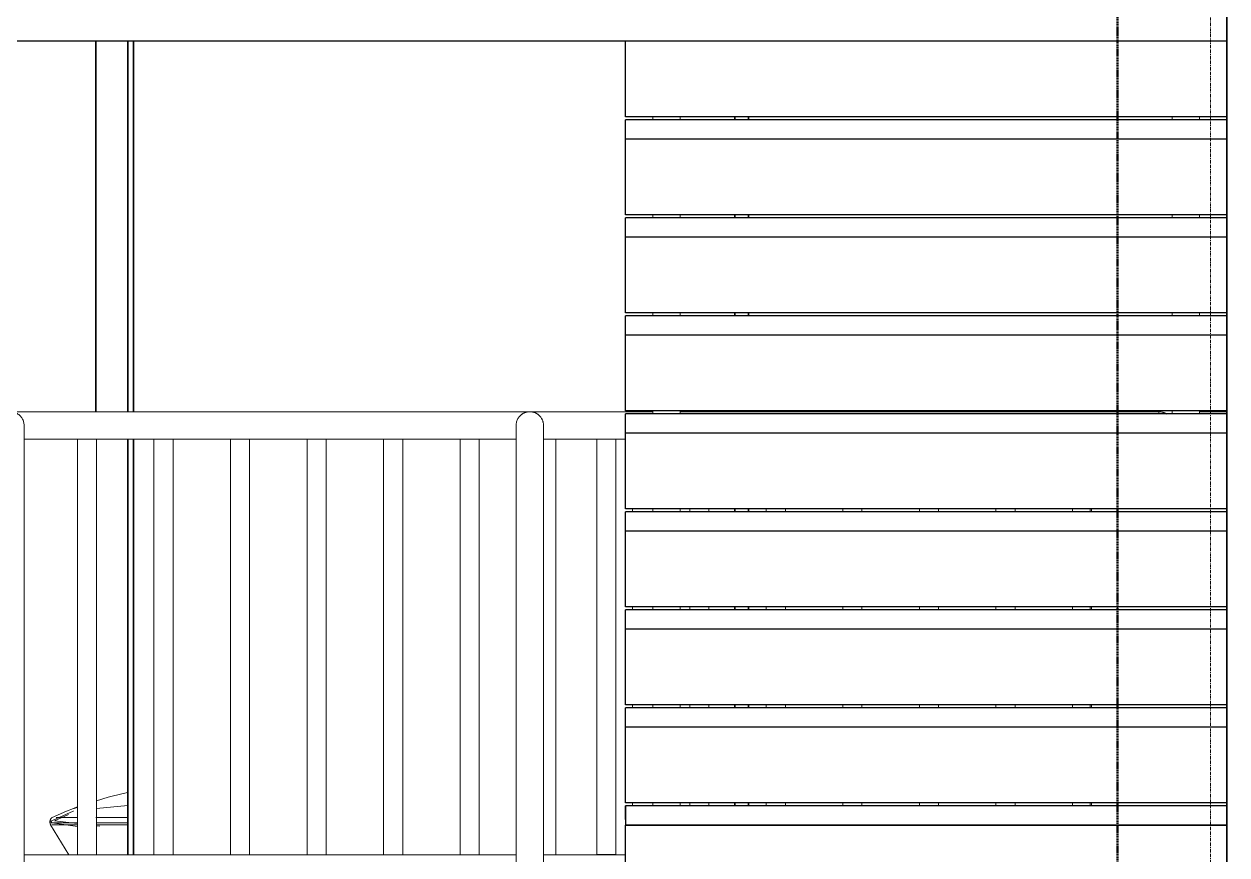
# Model space of a CAD drawing. Header units: millimetres. Extents: x -187664 to 435448, y -313239 to 299894.
# Drawn here: x 6249 to 8449, y -303075 to -301555 of the extents above; entities that cross this region are included whole.
import ezdxf

# ---------------------------------------------------------------- set-up
doc = ezdxf.new("R2010")
doc.units = ezdxf.units.MM
doc.linetypes.add('DPA_Grid _ Level 100', pattern=[10, 5.5, -1.6, 1.3, -1.6])
doc.linetypes.add('DPA_Hidden 50', pattern=[3, 2, -1])
for name, color, linetype, lineweight in [('A-DETL-GENF', 7, 'Continuous', 35), ('A-FLOR-HRAL', 7, 'Continuous', 25), ('A-GLAZ-CURT', 7, 'Continuous', 9), ('E-LITE-EQPM', 7, 'Continuous', 35), ('I-WALL-E', 7, 'Continuous', 35), ('S-GRID', 7, 'Continuous', 0), ('S-STRS-E', 7, 'Continuous', 25), ('WALL-E', 7, 'Continuous', 35)]:
    doc.layers.add(name, color=color, linetype=linetype, lineweight=lineweight)

# ---------------------------------------------------------------- blocks, each defined once
blk = doc.blocks.new('ACM_L12 - LED Pole Luminaire with UV1 - T35 1xGRN90_830 S 2-11677483-2140-01 ENTRANCE 1 ELEVATION 2')
at = {"layer": 'E-LITE-EQPM', "color": 7, "lineweight": 20}
for p, q in [((-18332.4, 108070.3), (-18374.1, 108050.8)), ((-18340.7, 108064.1), (-18366.6, 108052.1)), ((-18331.6, 108070.3), (-18332.4, 108070.3)), ((-18232, 108080.4), (-18289.5, 108074.6)), ((-18373.4, 108045.3), (-18340.3, 107990.4)), ((-18371.6, 108050.9), (-18371.8, 108049.4)), ((-18325.2, 108045.3), (-18371.4, 108045.3)), ((-18370.8, 108048.4), (-18324.4, 108042.1)), ((-18366.6, 108052.1), (-18324.4, 108047.2)), ((-18363.1, 108058.7), (-18325.4, 108058.7)), ((-18290.5, 108058.7), (-18232.2, 108058.7)), ((-18232, 108045.3), (-18290.4, 108045.3)), ((-18289.5, 108043.2), (-18283.7, 108042.5)), ((-18310.2, 107940.4), (-18286, 107900.4))]:
    blk.add_line(p, q, dxfattribs=at)
at = {"layer": 'E-LITE-EQPM', "color": 7, "lineweight": 20, "flags": 128}
for points in [[(-18289.5, 108089.1), (-18268, 108095.5), (-18240.6, 108102.4), (-18232, 108104.2)], [(-18370.4, 108058.7), (-18344.5, 108069.7), (-18331.6, 108074.7)], [(-18373.4, 108045.3), (-18373.6, 108045.6), (-18373.8, 108046), (-18374, 108046.4), (-18374.1, 108046.8), (-18374.2, 108047.2), (-18374.4, 108047.6), (-18374.5, 108048), (-18374.5, 108048.4), (-18374.6, 108048.8), (-18374.6, 108049.2), (-18374.7, 108049.7), (-18374.7, 108050.1), (-18374.7, 108050.5), (-18374.7, 108050.9), (-18374.6, 108051.3), (-18374.6, 108051.7), (-18374.5, 108052.2), (-18374.4, 108052.6), (-18374.3, 108053), (-18374.2, 108053.4), (-18374.1, 108053.8), (-18373.9, 108054.2), (-18373.8, 108054.5), (-18373.6, 108054.9), (-18373.4, 108055.3), (-18373.2, 108055.7), (-18373, 108056), (-18372.7, 108056.4), (-18372.5, 108056.7), (-18372.2, 108057), (-18371.9, 108057.3), (-18371.6, 108057.6), (-18371.3, 108057.9), (-18371, 108058.2), (-18370.7, 108058.5), (-18370.4, 108058.7)], [(-18373.7, 108048.9), (-18373.7, 108048.9), (-18373.8, 108048.9), (-18373.8, 108048.9), (-18373.9, 108048.9), (-18373.9, 108048.9), (-18373.9, 108048.9), (-18374, 108048.9), (-18374, 108048.9), (-18374.1, 108048.9), (-18374.1, 108049), (-18374.1, 108049), (-18374.2, 108049), (-18374.2, 108049), (-18374.2, 108049), (-18374.3, 108049.1), (-18374.3, 108049.1), (-18374.3, 108049.1), (-18374.4, 108049.1), (-18374.4, 108049.2), (-18374.4, 108049.2), (-18374.5, 108049.2), (-18374.5, 108049.2), (-18374.5, 108049.3), (-18374.5, 108049.3), (-18374.5, 108049.3), (-18374.6, 108049.4), (-18374.6, 108049.4), (-18374.6, 108049.4), (-18374.6, 108049.5), (-18374.6, 108049.5), (-18374.7, 108049.6), (-18374.7, 108049.6), (-18374.7, 108049.6), (-18374.7, 108049.7), (-18374.7, 108049.7), (-18374.7, 108049.7), (-18374.7, 108049.8), (-18374.7, 108049.8), (-18374.7, 108049.9), (-18374.7, 108049.9), (-18374.7, 108049.9), (-18374.7, 108050), (-18374.7, 108050), (-18374.7, 108050.1), (-18374.7, 108050.1), (-18374.7, 108050.1), (-18374.7, 108050.2), (-18374.6, 108050.2), (-18374.6, 108050.3), (-18374.6, 108050.3), (-18374.6, 108050.3), (-18374.6, 108050.4), (-18374.6, 108050.4), (-18374.5, 108050.4), (-18374.5, 108050.5), (-18374.5, 108050.5), (-18374.5, 108050.5), (-18374.4, 108050.6), (-18374.4, 108050.6), (-18374.4, 108050.6), (-18374.4, 108050.6), (-18374.3, 108050.7), (-18374.3, 108050.7), (-18374.3, 108050.7), (-18374.2, 108050.7), (-18374.2, 108050.8), (-18374.2, 108050.8), (-18374.1, 108050.8)], [(-18372.4, 108048.9), (-18373.3, 108048.9), (-18373.7, 108048.9), (-18373.7, 108048.9)], [(-18373.7, 108048.9), (-18373.5, 108048.9), (-18372.7, 108048.9), (-18371.4, 108048.9), (-18369.6, 108048.9), (-18367.3, 108048.9), (-18364.6, 108048.9), (-18361.3, 108048.9), (-18357.5, 108048.9), (-18353.3, 108048.9), (-18348.5, 108048.9), (-18343.3, 108048.9), (-18337.7, 108048.9), (-18331.5, 108048.9), (-18325, 108048.9)], [(-18370.8, 108048.4), (-18370.8, 108048.4), (-18370.8, 108048.4), (-18370.9, 108048.4), (-18370.9, 108048.4), (-18371, 108048.4), (-18371, 108048.4), (-18371, 108048.4), (-18371.1, 108048.4), (-18371.1, 108048.4), (-18371.2, 108048.4), (-18371.2, 108048.5), (-18371.2, 108048.5), (-18371.3, 108048.5), (-18371.3, 108048.5), (-18371.3, 108048.5), (-18371.4, 108048.6), (-18371.4, 108048.6), (-18371.4, 108048.6), (-18371.5, 108048.6), (-18371.5, 108048.7), (-18371.5, 108048.7), (-18371.5, 108048.7), (-18371.6, 108048.8), (-18371.6, 108048.8), (-18371.6, 108048.8), (-18371.6, 108048.9), (-18371.7, 108048.9), (-18371.7, 108048.9), (-18371.7, 108049), (-18371.7, 108049), (-18371.7, 108049), (-18371.7, 108049.1), (-18371.7, 108049.1), (-18371.8, 108049.2), (-18371.8, 108049.2), (-18371.8, 108049.2), (-18371.8, 108049.3), (-18371.8, 108049.3), (-18371.8, 108049.4), (-18371.8, 108049.4)], [(-18369.5, 108048.4), (-18370.4, 108048.4), (-18370.7, 108048.4), (-18370.8, 108048.4)], [(-18370.8, 108048.4), (-18370.5, 108048.4), (-18369.7, 108048.4), (-18368.5, 108048.4), (-18366.7, 108048.4), (-18364.5, 108048.4), (-18361.7, 108048.4), (-18358.5, 108048.4), (-18354.7, 108048.4), (-18350.5, 108048.4), (-18345.8, 108048.4), (-18340.7, 108048.4), (-18335, 108048.4), (-18329, 108048.4), (-18324.4, 108048.4)], [(-18289.5, 108048.9), (-18285.9, 108048.9), (-18277, 108048.9), (-18267.6, 108048.9), (-18258, 108048.9), (-18248, 108048.9), (-18237.7, 108048.9), (-18232, 108048.9)], [(-18289.5, 108048.4), (-18283.8, 108048.4), (-18274.9, 108048.4), (-18265.7, 108048.4), (-18256.1, 108048.4), (-18246.2, 108048.4), (-18236, 108048.4), (-18232, 108048.4)], [(-18281.6, 108044.5), (-18281.6, 108044.5), (-18281.7, 108044.5), (-18281.7, 108044.5)]]:
    blk.add_lwpolyline(points, dxfattribs=at)
at = {"layer": 'E-LITE-EQPM', "color": 7, "lineweight": 20}
for points, knots in [([(-18330.9, 108075), (-18331.1, 108074.9), (-18331.3, 108074.8), (-18331.7, 108074.7), (-18331.7, 108074.7), (-18331.4, 108074.8), (-18331.1, 108074.9), (-18330.8, 108075), (-18330.4, 108075.2), (-18329.9, 108075.4), (-18329.5, 108075.5), (-18329.1, 108075.7), (-18328.5, 108075.9), (-18327.7, 108076.2), (-18327.1, 108076.4), (-18326.6, 108076.6)], [0.3333333, 0.3333333, 0.3333333, 0.3333333, 0.3888889, 0.4444444, 0.5555556, 0.6111111, 0.6388889, 0.6666667, 0.75, 0.7708333, 0.7916667, 0.8333333, 0.875, 0.9166667, 1, 1, 1, 1]), ([(-18326.6, 108076.6), (-18327.2, 108076.4), (-18328, 108076.1), (-18329, 108075.7), (-18329.4, 108075.5), (-18329.7, 108075.5), (-18329.8, 108075.4)], [0, 0, 0, 0, 0.1111111, 0.1666667, 0.1944444, 0.2222222, 0.2222222, 0.2222222, 0.2222222]), ([(-18325, 108077.2), (-18325.1, 108077.2), (-18325.6, 108077), (-18326.2, 108076.7), (-18326.6, 108076.6)], [0.8888889, 0.8888889, 0.8888889, 0.8888889, 0.9166667, 1, 1, 1, 1])]:
    blk.add_open_spline(points, degree=3, knots=knots, dxfattribs=at)
blk.add_open_spline([(-18326.6, 108076.6), (-18326.1, 108076.8), (-18325.5, 108077), (-18325, 108077.2)], degree=3, dxfattribs=at)
blk = doc.blocks.new('ACM_L12 - LED Pole Luminaire with UV1 - T35 1xGRN90_830 S 2-V448-2140-01 ENTRANCE 1 ELEVATION 2')
at = {"layer": 'E-LITE-EQPM', "color": 7, "lineweight": 20}
for p, q in [((-18373.4, 108045.3), (-18340.3, 107990.4)), ((-18371.4, 108045.3), (-18371.4, 108045.3)), ((-18363.1, 108058.7), (-18363.1, 108058.7)), ((-18310.2, 107940.4), (-18290.8, 107908.3))]:
    blk.add_line(p, q, dxfattribs=at)
at = {"layer": 'E-LITE-EQPM', "color": 7, "lineweight": 20, "flags": 128}
for points in [[(-18370.4, 108058.7), (-18344.5, 108069.7), (-18331.6, 108074.7)], [(-18373.6, 108045.6), (-18373.8, 108046), (-18374, 108046.4), (-18374.1, 108046.8), (-18374.2, 108047.2), (-18374.4, 108047.6), (-18374.5, 108048), (-18374.5, 108048.4), (-18374.6, 108048.8), (-18374.6, 108049.2), (-18374.7, 108049.7), (-18374.7, 108050.1), (-18374.7, 108050.5), (-18374.7, 108050.9), (-18374.6, 108051.3), (-18374.6, 108051.7), (-18374.5, 108052.2), (-18374.5, 108052.2)], [(-18374.1, 108049), (-18374.2, 108049), (-18374.2, 108049), (-18374.2, 108049), (-18374.3, 108049.1), (-18374.3, 108049.1), (-18374.3, 108049.1), (-18374.4, 108049.1), (-18374.4, 108049.2), (-18374.4, 108049.2), (-18374.5, 108049.2), (-18374.5, 108049.2), (-18374.5, 108049.3), (-18374.5, 108049.3), (-18374.5, 108049.3), (-18374.6, 108049.4), (-18374.6, 108049.4), (-18374.6, 108049.4), (-18374.6, 108049.5), (-18374.6, 108049.5), (-18374.7, 108049.6), (-18374.7, 108049.6), (-18374.7, 108049.6), (-18374.7, 108049.7), (-18374.7, 108049.7), (-18374.7, 108049.7), (-18374.7, 108049.8), (-18374.7, 108049.8), (-18374.7, 108049.9), (-18374.7, 108049.9), (-18374.7, 108049.9), (-18374.7, 108050), (-18374.7, 108050), (-18374.7, 108050.1), (-18374.7, 108050.1), (-18374.7, 108050.1), (-18374.7, 108050.2), (-18374.6, 108050.2), (-18374.6, 108050.3), (-18374.6, 108050.3), (-18374.6, 108050.3), (-18374.6, 108050.4), (-18374.6, 108050.4), (-18374.5, 108050.4), (-18374.5, 108050.5), (-18374.5, 108050.5), (-18374.5, 108050.5), (-18374.4, 108050.6), (-18374.4, 108050.6), (-18374.4, 108050.6)], [(-18374.4, 108052.6), (-18374.3, 108053), (-18374.2, 108053.4), (-18374.1, 108053.8), (-18373.9, 108054.2), (-18373.8, 108054.5), (-18373.6, 108054.9), (-18373.4, 108055.3), (-18373.2, 108055.7), (-18373, 108056), (-18372.7, 108056.4)]]:
    blk.add_lwpolyline(points, dxfattribs=at)
at = {"layer": 'E-LITE-EQPM', "color": 7, "lineweight": 20}
for points, knots in [([(-18330.9, 108075), (-18331.1, 108074.9), (-18331.3, 108074.8), (-18331.7, 108074.7), (-18331.7, 108074.7), (-18331.4, 108074.8), (-18331.1, 108074.9), (-18331, 108075), (-18330.9, 108075)], [0.3333333, 0.3333333, 0.3333333, 0.3333333, 0.3888889, 0.4444444, 0.5555556, 0.6111111, 0.6388889, 0.6666667, 0.6666667, 0.6666667, 0.6666667]), ([(-18329.9, 108075.4), (-18329.8, 108075.4), (-18329.5, 108075.5), (-18329.1, 108075.7), (-18328.5, 108075.9), (-18327.7, 108076.2), (-18327.1, 108076.4), (-18326.6, 108076.6)], [0.7708333, 0.7708333, 0.7708333, 0.7708333, 0.7916667, 0.8333333, 0.875, 0.9166667, 1, 1, 1, 1]), ([(-18326.6, 108076.6), (-18327.2, 108076.4), (-18328, 108076.1), (-18329, 108075.7), (-18329.4, 108075.5), (-18329.7, 108075.5), (-18329.8, 108075.4)], [0, 0, 0, 0, 0.1111111, 0.1666667, 0.1944444, 0.2222222, 0.2222222, 0.2222222, 0.2222222]), ([(-18325, 108077.2), (-18325.1, 108077.2), (-18325.6, 108077), (-18326.2, 108076.7), (-18326.6, 108076.6)], [0.8888889, 0.8888889, 0.8888889, 0.8888889, 0.9166667, 1, 1, 1, 1])]:
    blk.add_open_spline(points, degree=3, knots=knots, dxfattribs=at)
blk.add_open_spline([(-18326.6, 108076.6), (-18326.1, 108076.8), (-18325.5, 108077), (-18325, 108077.2)], degree=3, dxfattribs=at)
blk = doc.blocks.new('PPL-C-AECM-1-PP19-EE-M3-0001_rvt-2-2140-01 ENTRANCE 1 ELEVATION 2')
at = {"layer": 'E-LITE-EQPM', "color": 7, "lineweight": 20}
for name in ['ACM_L12 - LED Pole Luminaire with UV1 - T35 1xGRN90_830 S 2-11677483-2140-01 ENTRANCE 1 ELEVATION 2', 'ACM_L12 - LED Pole Luminaire with UV1 - T35 1xGRN90_830 S 2-V448-2140-01 ENTRANCE 1 ELEVATION 2']:
    blk.add_blockref(name, (0, 0), dxfattribs=at)
blk = doc.blocks.new('PPL-C-AECM-1-PP19-EE-M3-0001_rvt-3-2140-01 ENTRANCE 1 ELEVATION 2')
at = {"layer": 'E-LITE-EQPM', "color": 7, "lineweight": 20}
for name in ['ACM_L12 - LED Pole Luminaire with UV1 - T35 1xGRN90_830 S 2-11677483-2140-01 ENTRANCE 1 ELEVATION 2', 'ACM_L12 - LED Pole Luminaire with UV1 - T35 1xGRN90_830 S 2-V448-2140-01 ENTRANCE 1 ELEVATION 2']:
    blk.add_blockref(name, (0, 0), dxfattribs=at)
blk = doc.blocks.new('DPA_CP_Entrance Louver Grill Vertical Z - Louver Grill Vertical Z-V439-2140-01 ENTRANCE 1 ELEVATION 2')
at = {"layer": 'A-GLAZ-CURT', "color": 7}
for p, q in [((-16222, 113945.1), (-16222, 105550)), ((-16222, 113945.1), (-16222, 105550)), ((-16222, 105550), (-16222, 113945.1)), ((-16222, 105550), (-16222, 113945.1))]:
    blk.add_line(p, q, dxfattribs=at)
blk = doc.blocks.new('Railing - 35mm-V465-2140-01 ENTRANCE 1 ELEVATION 2')
at = {"layer": 'A-FLOR-HRAL', "color": 7, "lineweight": 9}
for p, q in [((-17374.5, 111975.7), (-17374.5, 111215.7)), ((-17357, 111975.7), (-17374.5, 111975.7)), ((-17339.5, 111975.7), (-17357, 111975.7)), ((-17339.5, 111215.7), (-17339.5, 111975.7)), ((-17374.5, 111215.7), (-17357, 111215.7)), ((-17357, 111215.7), (-17339.5, 111215.7))]:
    blk.add_line(p, q, dxfattribs=at)
blk = doc.blocks.new('Railing - Post_50mm-V467-2140-01 ENTRANCE 1 ELEVATION 2')
at = {"layer": 'A-FLOR-HRAL', "color": 7, "lineweight": 9}
for p, q in [((-17272, 112027.3), (-17272, 112021.5)), ((-17222, 112021.5), (-17222, 112027.3)), ((-17272, 111848.1), (-17272, 111842.4)), ((-17222, 111842.4), (-17222, 111848.1)), ((-17272, 111668.9), (-17272, 111663.2)), ((-17222, 111663.2), (-17222, 111668.9)), ((-17272, 111489.7), (-17272, 111484)), ((-17222, 111484), (-17222, 111489.7)), ((-17272, 111310.6), (-17272, 111304.8)), ((-17222, 111304.8), (-17222, 111310.6)), ((-17272, 111131.4), (-17272, 111125.7)), ((-17272, 111125.7), (-17222, 111125.7)), ((-17222, 111125.7), (-17272, 111125.7)), ((-17222, 111125.7), (-17222, 111131.4))]:
    blk.add_line(p, q, dxfattribs=at)
blk = doc.blocks.new('Railing - Post_50mm-V468-2140-01 ENTRANCE 1 ELEVATION 2')
at = {"layer": 'A-FLOR-HRAL', "color": 7, "lineweight": 9}
for p, q in [((-17272, 111848.1), (-17272, 111842.4)), ((-17222, 111842.4), (-17222, 111848.1)), ((-17272, 111668.9), (-17272, 111663.2)), ((-17222, 111663.2), (-17222, 111668.9)), ((-17272, 111489.7), (-17272, 111484)), ((-17222, 111484), (-17222, 111489.7)), ((-17272, 111310.6), (-17272, 111304.8)), ((-17222, 111304.8), (-17222, 111310.6)), ((-17272, 111131.4), (-17272, 111125.7)), ((-17247, 111125.7), (-17247, 111125.7)), ((-17247, 111125.7), (-17247, 111125.7)), ((-17222, 111125.7), (-17222, 111131.4))]:
    blk.add_line(p, q, dxfattribs=at)
blk = doc.blocks.new('Railing - Post_50mm-V469-2140-01 ENTRANCE 1 ELEVATION 2')
at = {"layer": 'A-FLOR-HRAL', "color": 7, "lineweight": 9}
for p, q in [((-17522, 112000.7), (-17522, 111125.7)), ((-17472, 111125.7), (-17472, 112000.7))]:
    blk.add_line(p, q, dxfattribs=at)
blk = doc.blocks.new('Railing - Railing-8634568-2140-01 ENTRANCE 1 ELEVATION 2')
at = {"layer": 'A-FLOR-HRAL', "color": 7, "lineweight": 9}
for p, q in [((-17272, 109339.6), (-17272, 109333.9)), ((-17222, 109333.9), (-17222, 109339.6)), ((-17272, 109160.4), (-17272, 109154.7)), ((-17222, 109154.7), (-17222, 109160.4)), ((-17272, 108981.2), (-17272, 108975.5)), ((-17222, 108975.5), (-17222, 108981.2)), ((-17272, 108802.1), (-17272, 108796.3)), ((-17222, 108796.3), (-17222, 108802.1)), ((-17272, 108622.9), (-17272, 108617.1)), ((-17222, 108617.1), (-17222, 108622.9)), ((-17272, 108443.7), (-17272, 108438)), ((-17222, 108438), (-17222, 108443.7)), ((-17272, 108264.5), (-17272, 108258.8)), ((-17222, 108258.8), (-17222, 108264.5)), ((-17272, 108085.4), (-17272, 108079.6)), ((-17222, 108079.6), (-17222, 108085.4)), ((-17322, 107990.4), (-17472, 107990.4))]:
    blk.add_line(p, q, dxfattribs=at)
at = {"color": 7}
for name in ['Railing - Post_50mm-V467-2140-01 ENTRANCE 1 ELEVATION 2', 'Railing - Post_50mm-V469-2140-01 ENTRANCE 1 ELEVATION 2', 'Railing - 35mm-V465-2140-01 ENTRANCE 1 ELEVATION 2', 'Railing - Post_50mm-V468-2140-01 ENTRANCE 1 ELEVATION 2']:
    blk.add_blockref(name, (0, -3225.2), dxfattribs=at)
blk = doc.blocks.new('Top Rail Type - Top Rail_Internal_-8634572-2140-01 ENTRANCE 1 ELEVATION 2')
at = {"layer": 'A-FLOR-HRAL', "color": 7, "lineweight": 9}
for p, q in [((-17272, 109339.6), (-17272, 109333.9)), ((-17222, 109333.9), (-17222, 109339.6)), ((-17272, 109160.4), (-17272, 109154.7)), ((-17222, 109154.7), (-17222, 109160.4)), ((-17272, 108981.2), (-17272, 108975.5)), ((-17222, 108975.5), (-17222, 108981.2)), ((-17272, 108800.4), (-17497, 108800.4)), ((-17272, 108802.1), (-17272, 108796.3)), ((-17222, 108796.3), (-17222, 108802.1)), ((-17522, 108775.4), (-17522, 107345.9)), ((-17472, 107345.9), (-17472, 108775.4)), ((-17472, 108750.4), (-17322, 108750.4))]:
    blk.add_line(p, q, dxfattribs=at)
for points, knots in [([(-17472, 108775.4), (-17472, 108777.6), (-17472.6, 108782), (-17475.1, 108788.1), (-17479.1, 108793.3), (-17484.4, 108797.3), (-17490.5, 108799.9), (-17499.2, 108801), (-17507.9, 108798.7), (-17514.9, 108793.3), (-17518.9, 108788.1), (-17521.4, 108782), (-17522, 108777.6), (-17522, 108775.4)], [0, 0, 0, 0, 0.083333, 0.166667, 0.25, 0.333333, 0.416667, 0.5, 0.666667, 0.75, 0.833333, 0.916667, 1, 1, 1, 1]), ([(-17522, 108775.4), (-17522, 108777.6), (-17521.6, 108780.9), (-17520.2, 108785), (-17518.7, 108788), (-17517.2, 108790.2), (-17515.8, 108791.9), (-17514.3, 108793.5), (-17512.7, 108795), (-17510.9, 108796.2), (-17509.5, 108797.1), (-17508.1, 108797.9), (-17506.6, 108798.5), (-17505.1, 108799.1), (-17503.5, 108799.6), (-17501.9, 108800), (-17500.3, 108800.2), (-17498.7, 108800.4), (-17497, 108800.5), (-17495.4, 108800.4), (-17493.8, 108800.2), (-17492.1, 108800), (-17490.5, 108799.6), (-17489, 108799.1), (-17487.4, 108798.5), (-17486, 108797.9), (-17484.5, 108797.1), (-17483.1, 108796.2), (-17481.3, 108795), (-17479.7, 108793.5), (-17478.2, 108791.9), (-17476.8, 108790.2), (-17475.3, 108788), (-17473.9, 108785), (-17472.5, 108780.9), (-17472, 108777.6), (-17472, 108775.4)], [-1, -1, -1, -1, -0.916667, -0.875, -0.833333, -0.791667, -0.770833, -0.75, -0.708333, -0.6875, -0.666667, -0.645833, -0.625, -0.604167, -0.583333, -0.5625, -0.541667, -0.520833, -0.5, -0.479167, -0.458333, -0.4375, -0.416667, -0.395833, -0.375, -0.354167, -0.333333, -0.3125, -0.291667, -0.25, -0.229167, -0.208333, -0.166667, -0.125, -0.083333, 0, 0, 0, 0])]:
    blk.add_open_spline(points, degree=3, knots=knots, dxfattribs=at)
blk = doc.blocks.new('Railing - Half Circle_25mm-14342084-2140-01 ENTRANCE 1 ELEVATION 2')
at = {"layer": 'A-FLOR-HRAL', "color": 7, "lineweight": 9}
for p, q in [((-16346.4, 108797.2), (-16346.4, 108799.2)), ((-16346.4, 108799.2), (-16346.4, 108797.2))]:
    blk.add_line(p, q, dxfattribs=at)
at = {"layer": 'A-FLOR-HRAL', "color": 7, "lineweight": 9, "flags": 128}
blk.add_lwpolyline([(-16346.4, 108800.4), (-16345.4, 108800.4), (-16344.4, 108800.4), (-16343.4, 108800.3), (-16342.4, 108800.1), (-16341.4, 108799.9), (-16340.5, 108799.7), (-16339.5, 108799.5), (-16338.5, 108799.2), (-16337.6, 108798.8), (-16336.7, 108798.5), (-16335.7, 108798.1), (-16334.8, 108797.6), (-16334, 108797.1), (-16333.1, 108796.6), (-16332.3, 108796.1)], dxfattribs=at)
blk = doc.blocks.new('Railing - 35mm-V534-2140-01 ENTRANCE 1 ELEVATION 2')
at = {"layer": 'A-FLOR-HRAL', "color": 7, "lineweight": 9}
for p, q in [((-16504.5, 108617.1), (-16504.5, 108622.9)), ((-16469.5, 108622.9), (-16469.5, 108617.1)), ((-16504.5, 108438), (-16504.5, 108443.7)), ((-16469.5, 108443.7), (-16469.5, 108438)), ((-16504.5, 108258.8), (-16504.5, 108264.5)), ((-16469.5, 108264.5), (-16469.5, 108258.8)), ((-16504.5, 108079.6), (-16504.5, 108085.4)), ((-16469.5, 108085.4), (-16469.5, 108079.6))]:
    blk.add_line(p, q, dxfattribs=at)
blk = doc.blocks.new('Railing - 35mm-V535-2140-01 ENTRANCE 1 ELEVATION 2')
at = {"layer": 'A-FLOR-HRAL', "color": 7, "lineweight": 9}
for p, q in [((-17309.5, 108622.9), (-17309.5, 108617.1)), ((-17309.5, 108443.7), (-17309.5, 108438)), ((-17309.5, 108264.5), (-17309.5, 108258.8)), ((-17309.5, 108085.4), (-17309.5, 108079.6))]:
    blk.add_line(p, q, dxfattribs=at)
blk = doc.blocks.new('Railing - 35mm-V536-2140-01 ENTRANCE 1 ELEVATION 2')
at = {"layer": 'A-FLOR-HRAL', "color": 7, "lineweight": 9}
blk.add_line((-17449.5, 108750.4), (-17449.5, 107990.4), dxfattribs=at)
blk = doc.blocks.new('Railing - 35mm-V537-2140-01 ENTRANCE 1 ELEVATION 2')
at = {"layer": 'A-FLOR-HRAL', "color": 7, "lineweight": 9}
for p, q in [((-17624.5, 107990.4), (-17624.5, 108750.4)), ((-17624.5, 108750.4), (-17607, 108750.4)), ((-17607, 108750.4), (-17589.5, 108750.4)), ((-17589.5, 108750.4), (-17589.5, 107990.4)), ((-17607, 107990.4), (-17624.5, 107990.4)), ((-17589.5, 107990.4), (-17607, 107990.4))]:
    blk.add_line(p, q, dxfattribs=at)
blk = doc.blocks.new('Railing - Post_50mm-V540-2140-01 ENTRANCE 1 ELEVATION 2')
at = {"layer": 'A-FLOR-HRAL', "color": 7, "lineweight": 9}
for p, q in [((-16472, 108617.1), (-16472, 108622.9)), ((-16422, 108622.9), (-16422, 108617.1)), ((-16472, 108438), (-16472, 108443.7)), ((-16422, 108443.7), (-16422, 108438)), ((-16472, 108258.8), (-16472, 108264.5)), ((-16422, 108264.5), (-16422, 108258.8)), ((-16472, 108079.6), (-16472, 108085.4)), ((-16422, 108085.4), (-16422, 108079.6)), ((-16472, 107900.4), (-16472, 107906.2)), ((-16447, 107900.4), (-16447, 107900.4)), ((-16447, 107900.4), (-16447, 107900.4)), ((-16422, 107906.2), (-16422, 107900.4))]:
    blk.add_line(p, q, dxfattribs=at)
blk = doc.blocks.new('Railing - Railing-14945432-2140-01 ENTRANCE 1 ELEVATION 2')
at = {"layer": 'A-FLOR-HRAL', "color": 7, "lineweight": 9}
blk.add_line((-17522, 107990.4), (-18422, 107990.4), dxfattribs=at)
at = {"color": 7}
for name, p in [('Railing - 35mm-V537-2140-01 ENTRANCE 1 ELEVATION 2', (-700, 0)), ('Railing - 35mm-V537-2140-01 ENTRANCE 1 ELEVATION 2', (-560, 0)), ('Railing - 35mm-V537-2140-01 ENTRANCE 1 ELEVATION 2', (-420, 0)), ('Railing - 35mm-V537-2140-01 ENTRANCE 1 ELEVATION 2', (-280, 0)), ('Railing - 35mm-V537-2140-01 ENTRANCE 1 ELEVATION 2', (-140, 0)), ('Railing - 35mm-V537-2140-01 ENTRANCE 1 ELEVATION 2', (0, 0)), ('Railing - 35mm-V536-2140-01 ENTRANCE 1 ELEVATION 2', (0, 0)), ('Railing - 35mm-V535-2140-01 ENTRANCE 1 ELEVATION 2', (0, 0)), ('Railing - 35mm-V534-2140-01 ENTRANCE 1 ELEVATION 2', (-700, 0)), ('Railing - 35mm-V534-2140-01 ENTRANCE 1 ELEVATION 2', (-560, 0)), ('Railing - 35mm-V534-2140-01 ENTRANCE 1 ELEVATION 2', (-420, 0)), ('Railing - 35mm-V534-2140-01 ENTRANCE 1 ELEVATION 2', (-280, 0)), ('Railing - 35mm-V534-2140-01 ENTRANCE 1 ELEVATION 2', (-140, 0)), ('Railing - 35mm-V534-2140-01 ENTRANCE 1 ELEVATION 2', (0, 0)), ('Railing - Post_50mm-V540-2140-01 ENTRANCE 1 ELEVATION 2', (0, 0))]:
    blk.add_blockref(name, p, dxfattribs=at)
blk = doc.blocks.new('Top Rail Type - Half Circle_25mm-V541-2140-01 ENTRANCE 1 ELEVATION 2')
at = {"layer": 'A-FLOR-HRAL', "color": 7, "lineweight": 9}
for p, q in [((-16346.4, 108797.2), (-16346.4, 108799.2)), ((-16346.4, 108799.2), (-16346.4, 108797.2))]:
    blk.add_line(p, q, dxfattribs=at)
at = {"layer": 'A-FLOR-HRAL', "color": 7, "lineweight": 9, "flags": 128}
blk.add_lwpolyline([(-16346.4, 108800.4), (-16345.4, 108800.4), (-16344.4, 108800.4), (-16343.4, 108800.3), (-16342.4, 108800.1), (-16341.4, 108799.9), (-16340.5, 108799.7), (-16339.5, 108799.5), (-16338.5, 108799.2), (-16337.6, 108798.8), (-16336.7, 108798.5), (-16335.7, 108798.1), (-16334.8, 108797.6), (-16334, 108797.1), (-16333.1, 108796.6), (-16332.3, 108796.1)], dxfattribs=at)
blk = doc.blocks.new('Top Rail Type - Top Rail_Internal_-14945436-2140-01 ENTRANCE 1 ELEVATION 2')
at = {"layer": 'A-FLOR-HRAL', "color": 7, "lineweight": 9}
for p, q in [((-17497, 108800.4), (-18447, 108800.4)), ((-16422, 108800.4), (-17222, 108800.4)), ((-16346.4, 108800.4), (-16422, 108800.4)), ((-16346.4, 108800.4), (-16346.4, 108797.1)), ((-16346.4, 108797.1), (-16346.4, 108799.6)), ((-18422, 107345.9), (-18422, 108775.4)), ((-18422, 108750.4), (-17522, 108750.4))]:
    blk.add_line(p, q, dxfattribs=at)
blk.add_open_spline([(-18422, 108775.4), (-18422, 108777.6), (-18422.6, 108782), (-18425.1, 108788.1), (-18429.1, 108793.3), (-18434.4, 108797.3), (-18440.5, 108799.9), (-18449.2, 108801), (-18457.9, 108798.7), (-18464.9, 108793.3), (-18468.9, 108788.1), (-18471.4, 108782), (-18472, 108777.6), (-18472, 108775.4)], degree=3, knots=[0, 0, 0, 0, 0.083333, 0.166667, 0.25, 0.333333, 0.416667, 0.5, 0.666667, 0.75, 0.833333, 0.916667, 1, 1, 1, 1], dxfattribs=at)
blk = doc.blocks.new('Railing - RL13_Baluster Post _Start_-13242410-2140-01 ENTRANCE 1 ELEVATION 2')
at = {"layer": 'A-FLOR-HRAL', "color": 7, "lineweight": 9}
blk.add_line((-16266.3, 105575.2), (-16222, 105575.2), dxfattribs=at)
at = {"layer": 'A-FLOR-HRAL', "color": 7, "lineweight": 9, "flags": 128}
blk.add_lwpolyline([(-16266.3, 105575.2), (-16267.6, 105575.2), (-16268.8, 105575.2), (-16270, 105575.2), (-16271.3, 105575.2)], dxfattribs=at)
blk = doc.blocks.new('Railing - Railing-14945909-2140-01 ENTRANCE 1 ELEVATION 2')
at = {"color": 7}
blk.add_blockref('Railing - RL13_Baluster Post _Start_-13242410-2140-01 ENTRANCE 1 ELEVATION 2', (0, 3225.2), dxfattribs=at)
blk = doc.blocks.new('Top Rail Type - Top Rail_Internal_-14947803-2140-01 ENTRANCE 1 ELEVATION 2')
at = {"layer": 'A-FLOR-HRAL', "color": 7, "lineweight": 9}
for p, q in [((-16322, 109339.6), (-16322, 109333.9)), ((-16272, 109333.9), (-16272, 109339.6)), ((-16322, 109160.4), (-16322, 109154.7)), ((-16272, 109154.7), (-16272, 109160.4)), ((-16322, 108981.2), (-16322, 108975.5)), ((-16272, 108975.5), (-16272, 108981.2)), ((-16322, 108802.1), (-16322, 108796.3)), ((-16272, 108796.3), (-16272, 108802.1))]:
    blk.add_line(p, q, dxfattribs=at)
blk = doc.blocks.new('ACM_L14 - LED Street Light Luminaire with Wide Light - PRA4-CB-8-V575-2140-01 ENTRANCE 1 ELEVATION 2')
at = {"layer": 'E-LITE-EQPM', "color": 7}
blk.add_line((-18290.8, 109478), (-18290.8, 108800.4), dxfattribs=at)
blk = doc.blocks.new('DPA_AN_Callout - DPA_AN_Callout-15497441-2140-01 ENTRANCE 1 ELEVATION 2')
at = {"layer": 'A-DETL-GENF', "color": 7, "linetype": 'DPA_Hidden 50', "lineweight": 50}
blk.add_line((-16422, 105382.9), (-16422, 113739.9), dxfattribs=at)

msp = doc.modelspace()

# ---------------------------------------------------------------- linework, layer by layer
at = {"layer": 'I-WALL-E', "color": 7}
for p, q in [((6449.152, -301586.667), (6449.152, -302264.276)), ((6449.152, -302264.276), (6449.152, -301586.667)), ((7549.152, -301730.846), (7549.152, -301725.107)), ((7549.152, -301730.846), (7549.152, -301725.107)), ((7574.152, -301725.107), (7574.152, -301730.846)), ((7574.152, -301725.107), (7574.152, -301730.846)), ((7549.152, -301910.024), (7549.152, -301904.286)), ((7549.152, -301910.024), (7549.152, -301904.286)), ((7574.152, -301904.286), (7574.152, -301910.024)), ((7574.152, -301904.286), (7574.152, -301910.024)), ((7549.152, -302089.203), (7549.152, -302083.464)), ((7549.152, -302089.203), (7549.152, -302083.464)), ((7574.152, -302083.464), (7574.152, -302089.203)), ((7574.152, -302083.464), (7574.152, -302089.203)), ((7549.152, -302264.276), (7549.152, -302262.643)), ((7549.152, -302264.276), (7549.152, -302262.643)), ((7574.152, -302262.643), (7574.152, -302264.276)), ((7574.152, -302262.643), (7574.152, -302264.276)), ((6449.152, -302314.276), (6449.152, -303074.38)), ((6449.152, -303074.38), (6449.152, -302314.276)), ((7549.152, -302447.561), (7549.152, -302441.822)), ((7549.152, -302447.561), (7549.152, -302441.822)), ((7574.152, -302441.822), (7574.152, -302447.561)), ((7574.152, -302441.822), (7574.152, -302447.561)), ((7549.152, -302626.739), (7549.152, -302621.001)), ((7549.152, -302626.739), (7549.152, -302621.001)), ((7574.152, -302621.001), (7574.152, -302626.739)), ((7574.152, -302621.001), (7574.152, -302626.739)), ((7549.152, -302805.918), (7549.152, -302800.179)), ((7549.152, -302805.918), (7549.152, -302800.179)), ((7574.152, -302800.179), (7574.152, -302805.918)), ((7574.152, -302800.179), (7574.152, -302805.918)), ((7549.152, -302985.097), (7549.152, -302979.358)), ((7549.152, -302985.097), (7549.152, -302979.358)), ((7574.152, -302979.358), (7574.152, -302985.097)), ((7574.152, -302979.358), (7574.152, -302985.097))]:
    msp.add_line(p, q, dxfattribs=at)
at = {"layer": 'S-GRID', "color": 7, "linetype": 'DPA_Grid _ Level 100'}
msp.add_line((8419.155, -312338.902), (8419.155, -291368.665), dxfattribs=at)
at = {"layer": 'S-STRS-E', "color": 7}
for p, q in [((8449.152, -301586.667), (8449.152, -301551.667)), ((8449.152, -301556.667), (8449.152, -301566.667)), ((8449.152, -301556.667), (8449.152, -301576.667)), ((8449.152, -301566.667), (8449.152, -301569.167)), ((8449.152, -301586.667), (6149.152, -301586.667)), ((7349.152, -301725.107), (7349.152, -301586.667)), ((8449.152, -301586.667), (7349.152, -301586.667)), ((8449.152, -301586.667), (8449.152, -301725.107)), ((8449.152, -301725.107), (7349.152, -301725.107)), ((7349.152, -301765.846), (7349.152, -301730.846)), ((8449.152, -301730.846), (7349.152, -301730.846)), ((7349.152, -301735.846), (7349.152, -301730.846)), ((7349.152, -301733.346), (7349.152, -301730.846)), ((7349.152, -301733.346), (7349.152, -301730.846)), ((7349.152, -301733.346), (7349.152, -301730.846)), ((7349.152, -301733.346), (7349.152, -301730.846)), ((7349.152, -301733.346), (7349.152, -301730.846)), ((8449.152, -301730.846), (7349.152, -301730.846)), ((8449.152, -301730.846), (7349.152, -301730.846)), ((8449.152, -301730.846), (7349.152, -301730.846)), ((8449.152, -301730.846), (7349.152, -301730.846)), ((8449.152, -301730.846), (7349.152, -301730.846)), ((8449.152, -301730.846), (7349.152, -301730.846)), ((7349.152, -301755.846), (7349.152, -301735.846)), ((7349.152, -301745.846), (7349.152, -301735.846)), ((7349.152, -301745.346), (7349.152, -301736.346)), ((7349.152, -301748.846), (7349.152, -301745.346)), ((7349.152, -301748.346), (7349.152, -301745.846)), ((8449.152, -301730.846), (8449.152, -301765.846)), ((8449.152, -301730.846), (8449.152, -301733.346)), ((8449.152, -301730.846), (8449.152, -301733.346)), ((8449.152, -301730.846), (8449.152, -301733.346)), ((8449.152, -301730.846), (8449.152, -301733.346)), ((8449.152, -301730.846), (8449.152, -301733.346)), ((8449.152, -301730.846), (8449.152, -301735.846)), ((8449.152, -301735.846), (8449.152, -301745.846)), ((8449.152, -301735.846), (8449.152, -301755.846)), ((8449.152, -301736.346), (8449.152, -301745.346)), ((8449.152, -301745.346), (8449.152, -301748.846)), ((8449.152, -301745.846), (8449.152, -301748.346)), ((7349.152, -301904.286), (7349.152, -301765.846)), ((8449.152, -301765.846), (7349.152, -301765.846)), ((8449.152, -301765.846), (7349.152, -301765.846)), ((8449.152, -301765.846), (8449.152, -301904.286)), ((8449.152, -301904.286), (7349.152, -301904.286)), ((7349.152, -301945.024), (7349.152, -301910.024)), ((8449.152, -301910.024), (7349.152, -301910.024)), ((7349.152, -301915.024), (7349.152, -301910.024)), ((7349.152, -301912.524), (7349.152, -301910.024)), ((7349.152, -301912.524), (7349.152, -301910.024)), ((7349.152, -301912.524), (7349.152, -301910.024)), ((7349.152, -301912.524), (7349.152, -301910.024)), ((7349.152, -301912.524), (7349.152, -301910.024)), ((8449.152, -301910.024), (7349.152, -301910.024)), ((8449.152, -301910.024), (7349.152, -301910.024)), ((8449.152, -301910.024), (7349.152, -301910.024)), ((8449.152, -301910.024), (7349.152, -301910.024)), ((8449.152, -301910.024), (7349.152, -301910.024)), ((8449.152, -301910.024), (7349.152, -301910.024)), ((7349.152, -301935.024), (7349.152, -301915.024)), ((7349.152, -301924.029), (7349.152, -301915.024)), ((7349.152, -301924.029), (7349.152, -301915.524)), ((7349.152, -301928.024), (7349.152, -301924.524)), ((7349.152, -301927.524), (7349.152, -301925.024)), ((8449.152, -301910.024), (8449.152, -301945.024)), ((8449.152, -301910.024), (8449.152, -301912.524)), ((8449.152, -301910.024), (8449.152, -301912.524)), ((8449.152, -301910.024), (8449.152, -301912.524)), ((8449.152, -301910.024), (8449.152, -301912.524)), ((8449.152, -301910.024), (8449.152, -301912.524)), ((8449.152, -301910.024), (8449.152, -301915.024)), ((8449.152, -301915.024), (8449.152, -301924.029)), ((8449.152, -301915.024), (8449.152, -301935.024)), ((8449.152, -301915.524), (8449.152, -301924.029)), ((8449.152, -301924.524), (8449.152, -301928.024)), ((8449.152, -301925.024), (8449.152, -301927.524)), ((7349.152, -302083.464), (7349.152, -301945.024)), ((8449.152, -301945.024), (7349.152, -301945.024)), ((8449.152, -301945.024), (7349.152, -301945.024)), ((8449.152, -301945.024), (8449.152, -302083.464)), ((8449.152, -302083.464), (7349.152, -302083.464)), ((7349.152, -302124.203), (7349.152, -302089.203)), ((8449.152, -302089.203), (7349.152, -302089.203)), ((7349.152, -302094.203), (7349.152, -302089.203)), ((7349.152, -302091.703), (7349.152, -302089.203)), ((7349.152, -302091.703), (7349.152, -302089.203)), ((7349.152, -302091.703), (7349.152, -302089.203)), ((7349.152, -302091.703), (7349.152, -302089.203)), ((7349.152, -302091.703), (7349.152, -302089.203)), ((8449.152, -302089.203), (7349.152, -302089.203)), ((8449.152, -302089.203), (7349.152, -302089.203)), ((8449.152, -302089.203), (7349.152, -302089.203)), ((8449.152, -302089.203), (7349.152, -302089.203)), ((8449.152, -302089.203), (7349.152, -302089.203)), ((8449.152, -302089.203), (7349.152, -302089.203)), ((7349.152, -302114.203), (7349.152, -302094.203)), ((7349.152, -302104.203), (7349.152, -302094.203)), ((7349.152, -302103.703), (7349.152, -302094.703)), ((7349.152, -302107.203), (7349.152, -302103.703)), ((8449.152, -302089.203), (8449.152, -302124.203)), ((8449.152, -302089.203), (8449.152, -302091.703)), ((8449.152, -302089.203), (8449.152, -302091.703)), ((8449.152, -302089.203), (8449.152, -302091.703)), ((8449.152, -302089.203), (8449.152, -302091.703)), ((8449.152, -302089.203), (8449.152, -302091.703)), ((8449.152, -302089.203), (8449.152, -302094.203)), ((8449.152, -302094.203), (8449.152, -302104.203)), ((8449.152, -302094.203), (8449.152, -302114.203)), ((8449.152, -302094.703), (8449.152, -302103.703)), ((8449.152, -302103.703), (8449.152, -302107.203)), ((7349.152, -302106.703), (7349.152, -302104.203)), ((7349.152, -302262.643), (7349.152, -302124.203)), ((8449.152, -302124.203), (7349.152, -302124.203)), ((8449.152, -302124.203), (7349.152, -302124.203)), ((8449.152, -302104.203), (8449.152, -302106.703)), ((8449.152, -302124.203), (8449.152, -302262.643)), ((8449.152, -302262.643), (7349.152, -302262.643)), ((7349.152, -302303.382), (7349.152, -302268.382)), ((8449.152, -302268.382), (7349.152, -302268.382)), ((7349.152, -302273.382), (7349.152, -302268.382)), ((7349.152, -302270.882), (7349.152, -302268.382)), ((7349.152, -302270.882), (7349.152, -302268.382)), ((7349.152, -302270.882), (7349.152, -302268.382)), ((7349.152, -302270.882), (7349.152, -302268.382)), ((7349.152, -302270.882), (7349.152, -302268.382)), ((8449.152, -302268.382), (7349.152, -302268.382)), ((8449.152, -302268.382), (7349.152, -302268.382)), ((8449.152, -302268.382), (7349.152, -302268.382)), ((8449.152, -302268.382), (7349.152, -302268.382)), ((8449.152, -302268.382), (7349.152, -302268.382)), ((8449.152, -302268.382), (7349.152, -302268.382)), ((7349.152, -302282.882), (7349.152, -302273.885)), ((7349.152, -302293.382), (7349.152, -302273.885)), ((7349.152, -302283.382), (7349.152, -302273.885)), ((8449.152, -302268.382), (8449.152, -302303.382)), ((8449.152, -302268.382), (8449.152, -302270.882)), ((8449.152, -302268.382), (8449.152, -302270.882)), ((8449.152, -302268.382), (8449.152, -302270.882)), ((8449.152, -302268.382), (8449.152, -302270.882)), ((8449.152, -302268.382), (8449.152, -302270.882)), ((8449.152, -302268.382), (8449.152, -302273.382)), ((8449.152, -302273.382), (8449.152, -302283.382)), ((8449.152, -302273.382), (8449.152, -302293.382)), ((8449.152, -302273.882), (8449.152, -302282.882)), ((7349.152, -302286.382), (7349.152, -302282.882)), ((7349.152, -302285.882), (7349.152, -302283.382)), ((8449.152, -302282.882), (8449.152, -302286.382)), ((8449.152, -302283.382), (8449.152, -302285.882)), ((7349.152, -302441.822), (7349.152, -302303.382)), ((8449.152, -302303.382), (7349.152, -302303.382)), ((8449.152, -302303.382), (7349.152, -302303.382)), ((8449.152, -302303.382), (8449.152, -302441.822)), ((8449.152, -302441.822), (7349.152, -302441.822)), ((7349.152, -302482.561), (7349.152, -302447.561)), ((8449.152, -302447.561), (7349.152, -302447.561)), ((7349.152, -302452.561), (7349.152, -302447.561)), ((7349.152, -302450.061), (7349.152, -302447.561)), ((7349.152, -302450.061), (7349.152, -302447.561)), ((7349.152, -302450.061), (7349.152, -302447.561)), ((7349.152, -302450.061), (7349.152, -302447.561)), ((7349.152, -302450.061), (7349.152, -302447.561)), ((8449.152, -302447.561), (7349.152, -302447.561)), ((8449.152, -302447.561), (7349.152, -302447.561)), ((8449.152, -302447.561), (7349.152, -302447.561)), ((8449.152, -302447.561), (7349.152, -302447.561)), ((8449.152, -302447.561), (7349.152, -302447.561)), ((8449.152, -302447.561), (7349.152, -302447.561)), ((7349.152, -302472.561), (7349.152, -302452.561)), ((7349.152, -302462.561), (7349.152, -302452.561)), ((7349.152, -302462.061), (7349.152, -302453.061)), ((8449.152, -302447.561), (8449.152, -302482.561)), ((8449.152, -302447.561), (8449.152, -302450.061)), ((8449.152, -302447.561), (8449.152, -302450.061)), ((8449.152, -302447.561), (8449.152, -302450.061)), ((8449.152, -302447.561), (8449.152, -302450.061)), ((8449.152, -302447.561), (8449.152, -302450.061)), ((8449.152, -302447.561), (8449.152, -302452.561)), ((8449.152, -302452.561), (8449.152, -302462.561)), ((8449.152, -302452.561), (8449.152, -302472.561)), ((8449.152, -302453.061), (8449.152, -302462.061)), ((7349.152, -302465.561), (7349.152, -302462.061)), ((7349.152, -302465.061), (7349.152, -302462.561)), ((8449.152, -302462.061), (8449.152, -302465.561)), ((8449.152, -302462.561), (8449.152, -302465.061)), ((7349.152, -302621.001), (7349.152, -302482.561)), ((8449.152, -302482.561), (7349.152, -302482.561)), ((8449.152, -302482.561), (7349.152, -302482.561)), ((8449.152, -302482.561), (8449.152, -302621.001)), ((8449.152, -302621.001), (7349.152, -302621.001)), ((7349.152, -302661.739), (7349.152, -302626.739)), ((8449.152, -302626.739), (7349.152, -302626.739)), ((7349.152, -302631.739), (7349.152, -302626.739)), ((7349.152, -302629.239), (7349.152, -302626.739)), ((7349.152, -302629.239), (7349.152, -302626.739)), ((7349.152, -302629.239), (7349.152, -302626.739)), ((7349.152, -302629.239), (7349.152, -302626.739)), ((7349.152, -302629.239), (7349.152, -302626.739)), ((8449.152, -302626.739), (7349.152, -302626.739)), ((8449.152, -302626.739), (7349.152, -302626.739)), ((8449.152, -302626.739), (7349.152, -302626.739)), ((8449.152, -302626.739), (7349.152, -302626.739)), ((8449.152, -302626.739), (7349.152, -302626.739)), ((8449.152, -302626.739), (7349.152, -302626.739)), ((7349.152, -302651.739), (7349.152, -302631.739)), ((7349.152, -302641.739), (7349.152, -302631.739)), ((8449.152, -302626.739), (8449.152, -302661.739)), ((8449.152, -302626.739), (8449.152, -302629.239)), ((8449.152, -302626.739), (8449.152, -302629.239)), ((8449.152, -302626.739), (8449.152, -302629.239)), ((8449.152, -302626.739), (8449.152, -302629.239)), ((8449.152, -302626.739), (8449.152, -302629.239)), ((8449.152, -302626.739), (8449.152, -302631.739)), ((8449.152, -302631.739), (8449.152, -302641.739)), ((8449.152, -302631.739), (8449.152, -302651.739)), ((7349.152, -302641.239), (7349.152, -302632.239)), ((7349.152, -302644.739), (7349.152, -302641.239)), ((7349.152, -302644.239), (7349.152, -302641.739)), ((8449.152, -302632.239), (8449.152, -302641.239)), ((8449.152, -302641.239), (8449.152, -302644.739)), ((8449.152, -302641.739), (8449.152, -302644.239)), ((7349.152, -302800.179), (7349.152, -302661.739)), ((8449.152, -302661.739), (7349.152, -302661.739)), ((8449.152, -302661.739), (7349.152, -302661.739)), ((8449.152, -302661.739), (8449.152, -302800.179)), ((8449.152, -302800.179), (7349.152, -302800.179)), ((7349.152, -302840.918), (7349.152, -302805.918)), ((8449.152, -302805.918), (7349.152, -302805.918)), ((7349.152, -302810.918), (7349.152, -302805.918)), ((7349.152, -302808.418), (7349.152, -302805.918)), ((7349.152, -302808.418), (7349.152, -302805.918)), ((7349.152, -302808.418), (7349.152, -302805.918)), ((7349.152, -302808.418), (7349.152, -302805.918)), ((7349.152, -302808.418), (7349.152, -302805.918)), ((8449.152, -302805.918), (7349.152, -302805.918)), ((8449.152, -302805.918), (7349.152, -302805.918)), ((8449.152, -302805.918), (7349.152, -302805.918)), ((8449.152, -302805.918), (7349.152, -302805.918)), ((8449.152, -302805.918), (7349.152, -302805.918)), ((8449.152, -302805.918), (7349.152, -302805.918)), ((8449.152, -302805.918), (8449.152, -302840.918)), ((8449.152, -302805.918), (8449.152, -302808.418)), ((8449.152, -302805.918), (8449.152, -302808.418)), ((8449.152, -302805.918), (8449.152, -302808.418)), ((8449.152, -302805.918), (8449.152, -302808.418)), ((8449.152, -302805.918), (8449.152, -302808.418)), ((8449.152, -302805.918), (8449.152, -302810.918)), ((7349.152, -302830.918), (7349.152, -302810.918)), ((7349.152, -302820.918), (7349.152, -302810.918)), ((7349.152, -302820.418), (7349.152, -302811.418)), ((7349.152, -302823.918), (7349.152, -302820.418)), ((7349.152, -302823.418), (7349.152, -302820.918)), ((8449.152, -302810.918), (8449.152, -302820.918)), ((8449.152, -302810.918), (8449.152, -302830.918)), ((8449.152, -302811.418), (8449.152, -302820.418)), ((8449.152, -302820.418), (8449.152, -302823.918)), ((8449.152, -302820.918), (8449.152, -302823.418)), ((7349.152, -302979.358), (7349.152, -302840.918)), ((8449.152, -302840.918), (7349.152, -302840.918)), ((8449.152, -302840.918), (7349.152, -302840.918)), ((8449.152, -302840.918), (8449.152, -302979.358)), ((8449.152, -302979.358), (7349.152, -302979.358)), ((7349.152, -302990.097), (7349.152, -302985.097)), ((7349.152, -302987.597), (7349.152, -302985.097)), ((7349.152, -302987.597), (7349.152, -302985.097)), ((7349.152, -302987.597), (7349.152, -302985.097)), ((7349.152, -302987.597), (7349.152, -302985.097)), ((7349.152, -302987.597), (7349.152, -302985.097)), ((8449.152, -302985.097), (7349.152, -302985.097)), ((8449.152, -302985.097), (7349.152, -302985.097)), ((8449.152, -302985.097), (7349.152, -302985.097)), ((8449.152, -302985.097), (7349.152, -302985.097)), ((7407.077, -302985.097), (7349.152, -302985.097)), ((7401.028, -302985.097), (7349.152, -302985.097)), ((8449.152, -302985.097), (7349.152, -302985.097)), ((7349.152, -302985.097), (7349.152, -303020.097)), ((7349.152, -303010.097), (7349.152, -302990.097)), ((7349.152, -303000.097), (7349.152, -302990.097)), ((7349.152, -302990.597), (7349.152, -302999.597)), ((7349.152, -302999.597), (7349.152, -303003.097)), ((7349.152, -303002.597), (7349.152, -303000.097)), ((8449.152, -302985.097), (7441.228, -302985.097)), ((8449.152, -302985.097), (7447.277, -302985.097)), ((8449.152, -302985.097), (8449.152, -302987.597)), ((8449.152, -302985.097), (8449.152, -302987.597)), ((8449.152, -302985.097), (8449.152, -302987.597)), ((8449.152, -302985.097), (8449.152, -302987.597)), ((8449.152, -302985.097), (8449.152, -302987.597)), ((8449.152, -302985.097), (8449.152, -302990.097)), ((8449.152, -303020.097), (8449.152, -302985.097)), ((8449.152, -302990.097), (8449.152, -303000.097)), ((8449.152, -302990.097), (8449.152, -303010.097)), ((8449.152, -302999.597), (8449.152, -302990.597)), ((8449.152, -303003.097), (8449.152, -302999.597)), ((8449.152, -303000.097), (8449.152, -303002.597)), ((8449.152, -303020.097), (7349.152, -303020.097)), ((7349.152, -303158.537), (7349.152, -303020.097)), ((7349.152, -303020.097), (8449.152, -303020.097)), ((8449.152, -303020.097), (8449.152, -303158.537))]:
    msp.add_line(p, q, dxfattribs=at)
at = {"layer": 'WALL-E', "color": 7}
for p, q in [((8449.152, -307564.71), (8449.152, -297119.59)), ((6439.152, -302264.276), (6439.152, -301586.667)), ((6439.152, -301586.667), (6439.152, -302264.276)), ((6439.152, -302264.276), (6439.152, -301586.667)), ((6439.152, -301586.667), (6439.152, -302264.276)), ((6439.152, -301586.667), (6439.152, -302264.276)), ((6439.152, -302264.276), (6439.152, -301586.667)), ((6439.152, -301586.667), (6439.152, -302264.276)), ((6439.152, -302264.276), (6439.152, -301586.667)), ((6439.152, -301586.667), (6439.152, -302264.276)), ((6439.152, -302264.276), (6439.152, -301586.667)), ((6439.152, -301586.667), (6439.152, -302264.276)), ((6439.152, -302264.276), (6439.152, -301586.667)), ((6439.152, -301586.667), (6439.152, -302264.276)), ((6439.152, -302264.276), (6439.152, -301586.667)), ((6439.152, -301586.667), (6439.152, -302264.276)), ((6439.152, -302264.276), (6439.152, -301586.667)), ((6439.152, -301586.667), (6439.152, -302264.276)), ((6439.152, -302264.276), (6439.152, -301586.667)), ((6439.152, -301586.667), (6439.152, -302264.276)), ((6439.152, -302264.276), (6439.152, -301586.667)), ((6439.152, -301586.667), (6439.152, -302264.276)), ((6439.152, -302264.276), (6439.152, -301586.667)), ((6439.152, -301586.667), (6439.152, -302264.276)), ((6439.152, -302264.276), (6439.152, -301586.667)), ((6439.152, -301586.667), (6439.152, -302264.276)), ((6439.152, -302264.276), (6439.152, -301586.667)), ((6449.152, -302114.71), (6449.152, -301586.667)), ((6449.152, -301586.667), (6449.152, -302264.276)), ((6449.152, -302264.276), (6449.152, -301586.667)), ((6449.152, -302264.276), (6449.152, -301586.667)), ((6449.152, -301586.667), (6449.152, -302264.276)), ((6449.152, -302264.276), (6449.152, -301586.667)), ((6449.152, -301586.667), (6449.152, -302264.276)), ((6449.152, -302264.276), (6449.152, -301586.667)), ((6449.152, -301586.667), (6449.152, -302264.276)), ((6449.152, -302264.276), (6449.152, -301586.667)), ((6449.152, -301586.667), (6449.152, -302264.276)), ((6449.152, -302264.276), (6449.152, -301586.667)), ((6449.152, -301586.667), (6449.152, -302264.276)), ((6449.152, -302264.276), (6449.152, -301586.667)), ((6449.152, -301586.667), (6449.152, -302264.276)), ((6449.152, -302264.276), (6449.152, -301586.667)), ((6449.152, -301586.667), (6449.152, -302264.276)), ((6449.152, -302264.276), (6449.152, -301586.667)), ((6449.152, -301586.667), (6449.152, -302264.276)), ((6449.152, -302264.276), (6449.152, -301586.667)), ((6449.152, -301586.667), (6449.152, -302264.276)), ((6449.152, -302264.276), (6449.152, -301586.667)), ((6449.152, -301586.667), (6449.152, -302264.276)), ((6449.152, -302264.276), (6449.152, -301586.667)), ((6449.152, -301586.667), (6449.152, -302264.276)), ((6449.152, -301586.667), (6449.152, -302264.276)), ((6449.152, -302264.276), (6449.152, -302114.71)), ((6439.152, -303074.375), (6439.152, -302314.276)), ((6439.152, -302314.276), (6439.152, -303074.375)), ((6439.152, -303074.375), (6439.152, -302314.276)), ((6439.152, -302314.276), (6439.152, -303074.375)), ((6439.152, -302314.276), (6439.152, -303074.375)), ((6439.152, -303074.375), (6439.152, -302314.276)), ((6439.152, -302314.276), (6439.152, -303074.375)), ((6439.152, -303074.375), (6439.152, -302314.276)), ((6439.152, -302314.276), (6439.152, -303074.375)), ((6439.152, -303074.375), (6439.152, -302314.276)), ((6439.152, -302314.276), (6439.152, -303074.375)), ((6439.152, -303074.375), (6439.152, -302314.276)), ((6439.152, -302314.276), (6439.152, -303074.375)), ((6439.152, -303074.375), (6439.152, -302314.276)), ((6439.152, -302314.276), (6439.152, -303074.375)), ((6439.152, -303074.375), (6439.152, -302314.276)), ((6439.152, -302314.276), (6439.152, -303074.375)), ((6439.152, -303074.375), (6439.152, -302314.276)), ((6439.152, -302314.276), (6439.152, -303074.375)), ((6439.152, -303074.375), (6439.152, -302314.276)), ((6439.152, -302314.276), (6439.152, -303074.375)), ((6439.152, -303074.375), (6439.152, -302314.276)), ((6439.152, -302314.276), (6439.152, -303074.375)), ((6439.152, -303074.375), (6439.152, -302314.276)), ((6439.152, -302314.276), (6439.152, -303074.375)), ((6439.152, -303074.375), (6439.152, -302314.276)), ((6449.152, -302314.276), (6449.152, -303074.38)), ((6449.152, -303074.38), (6449.152, -302314.276)), ((6449.152, -303074.38), (6449.152, -302314.276)), ((6449.152, -303074.38), (6449.152, -302314.276)), ((6449.152, -302314.276), (6449.152, -303074.38)), ((6449.152, -303074.38), (6449.152, -302314.276)), ((6449.152, -302314.276), (6449.152, -303074.38)), ((6449.152, -303074.38), (6449.152, -302314.276)), ((6449.152, -302314.276), (6449.152, -303074.38)), ((6449.152, -303074.38), (6449.152, -302314.276)), ((6449.152, -302314.276), (6449.152, -303074.38)), ((6449.152, -303074.38), (6449.152, -302314.276)), ((6449.152, -302314.276), (6449.152, -303074.38)), ((6449.152, -303074.38), (6449.152, -302314.276)), ((6449.152, -302314.276), (6449.152, -303074.38)), ((6449.152, -303074.38), (6449.152, -302314.276)), ((6449.152, -302314.276), (6449.152, -303074.38)), ((6449.152, -303074.38), (6449.152, -302314.276)), ((6449.152, -302314.276), (6449.152, -303074.38)), ((6449.152, -303074.38), (6449.152, -302314.276)), ((6449.152, -302314.276), (6449.152, -303074.38)), ((6449.152, -303074.38), (6449.152, -302314.276)), ((6449.152, -302314.276), (6449.152, -303074.38)), ((6449.152, -303074.38), (6449.152, -302314.276)), ((6449.152, -302314.276), (6449.152, -303074.38)), ((6449.152, -302314.276), (6449.152, -303074.38))]:
    msp.add_line(p, q, dxfattribs=at)

# ---------------------------------------------------------------- block references
at = {"color": 7, "lineweight": 5}
for name in ['PPL-C-AECM-1-PP19-EE-M3-0001_rvt-2-2140-01 ENTRANCE 1 ELEVATION 2', 'PPL-C-AECM-1-PP19-EE-M3-0001_rvt-3-2140-01 ENTRANCE 1 ELEVATION 2']:
    msp.add_blockref(name, (24671.173, -411064.71), dxfattribs=at)
at = {"layer": 'A-DETL-GENF', "color": 7}
msp.add_blockref('DPA_AN_Callout - DPA_AN_Callout-15497441-2140-01 ENTRANCE 1 ELEVATION 2', (24671.173, -411064.71), dxfattribs=at)
at = {"layer": 'A-FLOR-HRAL', "color": 7, "lineweight": 9}
for name in ['Top Rail Type - Top Rail_Internal_-8634572-2140-01 ENTRANCE 1 ELEVATION 2', 'Railing - Railing-8634568-2140-01 ENTRANCE 1 ELEVATION 2', 'Top Rail Type - Top Rail_Internal_-14947803-2140-01 ENTRANCE 1 ELEVATION 2', 'Top Rail Type - Top Rail_Internal_-14945436-2140-01 ENTRANCE 1 ELEVATION 2', 'Railing - Half Circle_25mm-14342084-2140-01 ENTRANCE 1 ELEVATION 2', 'Top Rail Type - Half Circle_25mm-V541-2140-01 ENTRANCE 1 ELEVATION 2', 'Railing - Railing-14945432-2140-01 ENTRANCE 1 ELEVATION 2']:
    msp.add_blockref(name, (24671.173, -411064.71), dxfattribs=at)
at = {"layer": 'A-FLOR-HRAL', "color": 7}
msp.add_blockref('Railing - Railing-14945909-2140-01 ENTRANCE 1 ELEVATION 2', (24671.173, -411064.71), dxfattribs=at)
at = {"layer": 'A-GLAZ-CURT', "color": 7}
msp.add_blockref('DPA_CP_Entrance Louver Grill Vertical Z - Louver Grill Vertical Z-V439-2140-01 ENTRANCE 1 ELEVATION 2', (24671.173, -411064.71), dxfattribs=at)
at = {"layer": 'E-LITE-EQPM', "color": 7}
msp.add_blockref('ACM_L14 - LED Street Light Luminaire with Wide Light - PRA4-CB-8-V575-2140-01 ENTRANCE 1 ELEVATION 2', (24671.173, -411064.71), dxfattribs=at)
msp.add_blockref('ACM_L14 - LED Street Light Luminaire with Wide Light - PRA4-CB-8-V575-2140-01 ENTRANCE 1 ELEVATION 2', (24671.173, -411064.71), dxfattribs=at)

doc.saveas('drawing.dxf')
